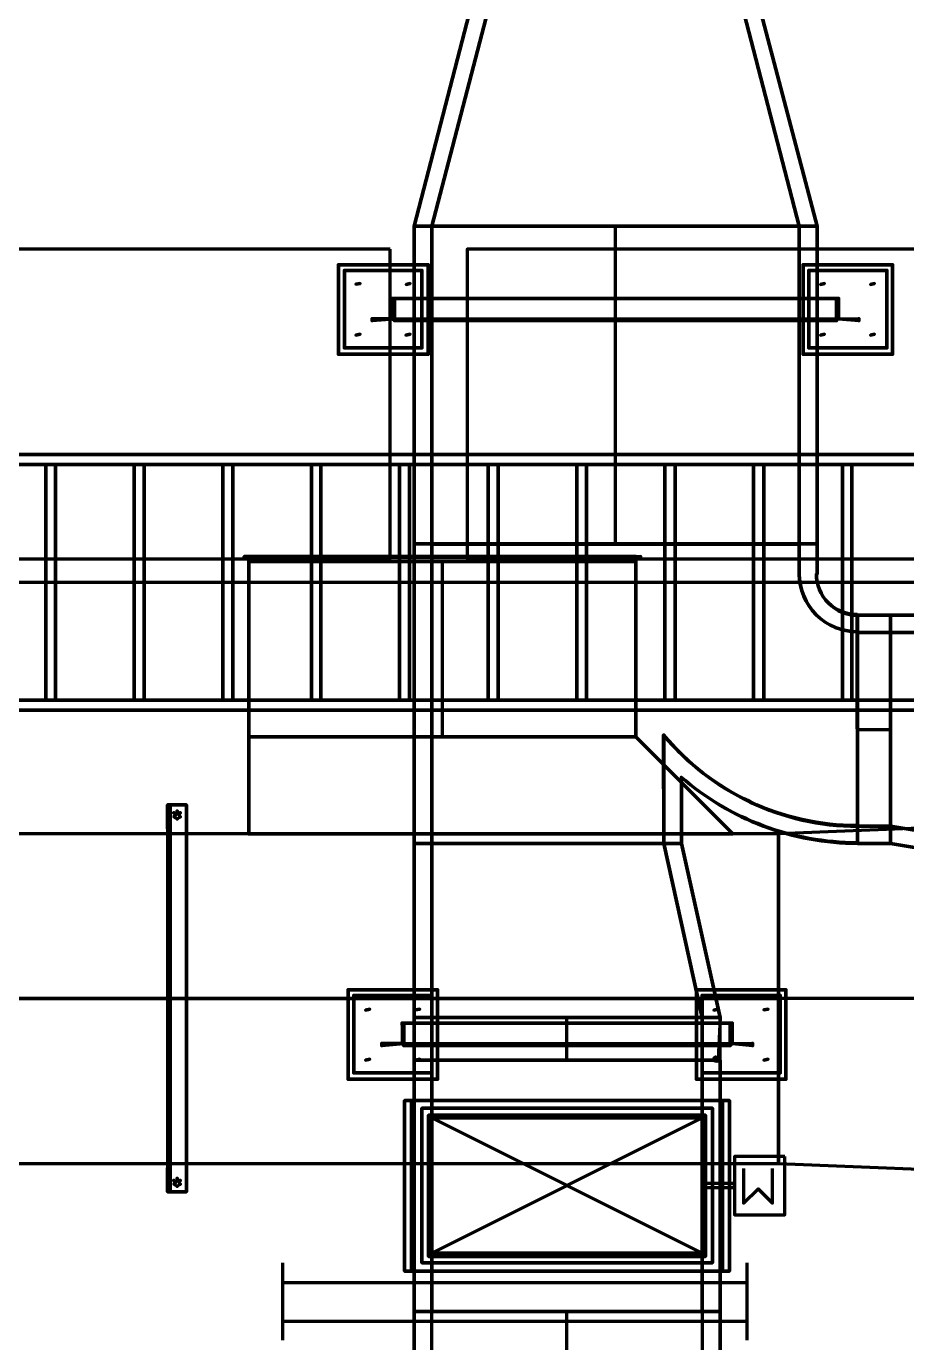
# Model space of a CAD drawing. Extents: x 0 to 1153, y 0 to 816.
# Drawn here: x 410.19 to 424.89, y 579 to 600.99 of the extents above; entities that cross this region are included whole.
import ezdxf

# ---------------------------------------------------------------- set-up
doc = ezdxf.new("R2010")
doc.units = 0
doc.header["$MEASUREMENT"] = 0
for name, color, linetype in [('Electrical', 7, 'Continuous'), ('Hatch', 7, 'Continuous'), ('HVAC', 7, 'Continuous')]:
    doc.layers.add(name, color=color, linetype=linetype)

msp = doc.modelspace()

# ---------------------------------------------------------------- linework, layer by layer
at = {"layer": 'Electrical', "color": 5, "linetype": 'Continuous', "lineweight": 211}
for points in [[(416.264, 597.27), (393.637, 597.27), (393.637, 592.095), (416.264, 592.095)], [(440.193, 597.27), (417.555, 597.27), (417.555, 592.095), (440.193, 592.095)]]:
    msp.add_lwpolyline(points, close=True, dxfattribs=at)
at = {"layer": 'Hatch', "color": 5, "linetype": 'Continuous', "lineweight": 211}
for p, q in [((403.204, 591.704), (433.081, 591.704)), ((414.475, 579.046), (414.475, 580.337)), ((422.233, 579.046), (422.233, 580.337)), ((414.475, 580.009), (422.233, 580.009)), ((414.475, 579.363), (422.233, 579.363))]:
    msp.add_line(p, q, dxfattribs=at)
for points in [[(433.081, 593.672), (433.081, 593.841), (403.204, 593.841), (433.081, 593.841), (433.081, 593.672), (403.204, 593.672), (403.204, 593.841), (403.204, 593.672), (433.081, 593.672), (433.081, 593.841), (433.081, 593.672), (434.054, 593.672), (434.054, 593.841), (434.054, 593.672)], [(410.517, 589.735), (410.517, 593.672), (410.676, 593.672), (410.517, 593.672), (410.517, 589.735), (410.676, 589.735)], [(411.988, 589.735), (411.988, 593.672), (412.157, 593.672), (411.988, 593.672), (411.988, 589.735), (412.157, 589.735)], [(413.47, 589.735), (413.47, 593.672), (413.639, 593.672), (413.47, 593.672), (413.47, 589.735), (413.639, 589.735)], [(414.951, 589.735), (414.951, 593.672), (415.11, 593.672), (414.951, 593.672), (414.951, 589.735), (415.11, 589.735)], [(416.422, 589.735), (416.422, 593.672), (416.592, 593.672), (416.422, 593.672), (416.422, 589.735), (416.592, 589.735)], [(417.904, 589.735), (417.904, 593.672), (418.073, 593.672), (417.904, 593.672), (417.904, 589.735), (418.073, 589.735)], [(419.386, 589.735), (419.386, 593.672), (419.545, 593.672), (419.386, 593.672), (419.386, 589.735), (419.545, 589.735)], [(420.857, 589.735), (420.857, 593.672), (421.026, 593.672), (420.857, 593.672), (420.857, 589.735), (421.026, 589.735)], [(422.338, 589.735), (422.338, 593.672), (422.508, 593.672), (422.338, 593.672), (422.338, 589.735), (422.508, 589.735)], [(423.82, 589.735), (423.82, 593.672), (423.979, 593.672), (423.82, 593.672), (423.82, 589.735), (423.979, 589.735)], [(403.204, 589.566), (403.204, 589.735), (403.204, 589.566), (402.23, 589.566), (401.267, 588.603), (400.293, 588.603), (401.267, 588.603), (402.23, 589.566), (403.204, 589.566), (433.081, 589.566)]]:
    msp.add_lwpolyline(points, close=True, dxfattribs=at)
for points in [[(410.676, 589.735), (410.676, 593.672), (410.676, 589.735)], [(412.157, 589.735), (412.157, 593.672), (412.157, 589.735)], [(413.639, 589.735), (413.639, 593.672), (413.639, 589.735)], [(415.11, 589.735), (415.11, 593.672), (415.11, 589.735)], [(416.592, 589.735), (416.592, 593.672), (416.592, 589.735)], [(418.073, 589.735), (418.073, 593.672), (418.073, 589.735)], [(419.545, 589.735), (419.545, 593.672), (419.545, 589.735)], [(421.026, 589.735), (421.026, 593.672), (421.026, 589.735)], [(422.508, 589.735), (422.508, 593.672), (422.508, 589.735)], [(423.979, 589.735), (423.979, 593.672), (423.979, 589.735)], [(350.859, 588.603), (386.683, 588.603), (386.683, 588.761), (386.683, 588.603), (400.198, 588.603), (400.198, 588.761), (400.293, 588.761), (400.293, 588.603), (400.293, 588.761), (401.267, 588.761), (402.23, 589.735), (403.204, 589.735), (433.081, 589.735), (433.081, 589.566), (434.054, 589.566)], [(434.054, 589.735), (433.081, 589.735), (403.204, 589.735)]]:
    msp.add_lwpolyline(points, dxfattribs=at)
at = {"layer": 'HVAC', "color": 6, "linetype": 'Continuous', "lineweight": 211}
for p, q in [((420.031, 592.349), (420.031, 597.651)), ((416.962, 592.349), (416.962, 592.339)), ((417.142, 589.121), (417.142, 592.053)), ((424.074, 589.248), (424.624, 589.248)), ((419.216, 583.724), (419.216, 584.433)), ((421.534, 581.596), (421.534, 581.66)), ((419.216, 563.309), (419.216, 579.522))]:
    msp.add_line(p, q, dxfattribs=at)
msp.add_lwpolyline([(352.933, 582.168), (394.674, 582.168), (398.547, 581.999), (422.751, 581.999), (426.635, 581.84), (450.31, 581.84, 0.414674), (457.105, 588.634), (457.105, 605.123), (457.105, 610.944), (457.105, 614.553), (451.284, 614.553), (451.284, 610.944), (451.284, 605.123), (451.284, 588.634), (454.194, 588.634), (454.194, 605.123), (454.194, 588.634, -0.414213), (450.31, 584.75), (426.635, 584.75), (450.31, 584.75), (450.31, 581.84), (450.31, 587.661), (450.31, 584.75)], format="xyb", dxfattribs=at)
for points in [[(416.666, 597.651), (423.397, 597.651), (416.666, 597.651), (417.671, 601.525), (422.381, 601.525), (423.397, 597.651), (422.381, 601.525), (417.671, 601.525), (416.666, 597.651), (416.666, 592.339)], [(416.962, 597.651), (423.101, 597.651), (422.095, 601.525), (417.968, 601.525), (422.095, 601.525), (423.101, 597.651), (416.962, 597.651), (417.968, 601.525)], [(423.397, 592.349), (416.666, 592.339), (416.666, 592.349), (423.397, 592.349), (416.666, 592.349), (416.666, 587.343), (421.132, 587.343), (421.132, 588.444), (421.132, 587.343), (416.666, 587.343), (416.666, 592.349), (423.397, 592.349), (423.397, 591.841), (423.397, 592.349), (423.397, 597.651), (416.666, 597.651), (423.397, 597.651)], [(423.101, 592.339), (423.101, 597.651), (423.101, 592.349), (423.101, 592.349), (416.962, 592.339)], [(416.899, 597.006), (416.899, 595.514), (415.406, 595.514), (415.406, 597.006), (416.899, 597.006), (415.406, 597.006), (415.406, 595.514), (416.899, 595.514)], [(424.656, 597.006), (424.656, 595.514), (423.164, 595.514), (423.164, 597.006), (424.656, 597.006), (423.164, 597.006), (423.164, 595.514), (424.656, 595.514)], [(415.502, 595.619), (415.502, 596.911), (416.793, 596.911), (416.793, 595.619), (415.502, 595.619), (416.793, 595.619), (416.793, 596.911), (415.502, 596.911)], [(424.561, 595.619), (423.259, 595.619), (423.259, 596.911), (424.561, 596.911), (424.561, 595.619), (424.561, 596.911), (423.259, 596.911), (423.259, 595.619)], [(416.306, 596.445), (416.306, 596.445), (416.338, 596.075), (416.338, 596.445), (416.306, 596.445), (416.306, 596.106), (415.967, 596.106), (415.967, 596.075), (416.338, 596.106), (423.725, 596.106), (416.338, 596.075), (416.338, 596.445), (423.725, 596.445), (423.725, 596.075), (416.338, 596.075), (423.725, 596.075), (423.725, 596.445), (416.338, 596.445), (416.338, 596.075)], [(423.757, 596.106), (423.725, 596.075), (423.725, 596.445), (423.757, 596.445), (423.757, 596.106), (424.095, 596.106), (424.095, 596.075), (423.757, 596.106), (423.757, 596.445), (423.725, 596.445), (423.757, 596.106), (424.095, 596.075)], [(415.967, 596.075), (415.967, 596.106), (415.967, 596.075), (416.306, 596.106)], [(416.306, 596.106), (416.306, 596.106), (416.338, 596.075)], [(424.095, 596.106), (424.095, 596.106), (424.095, 596.075)], [(420.37, 592.116), (413.904, 592.116), (420.37, 592.116), (413.904, 592.116), (420.37, 592.137), (420.37, 592.053), (420.37, 592.137), (420.37, 592.053), (420.37, 592.137), (413.904, 592.137), (413.904, 592.053), (413.904, 592.137), (413.904, 592.053), (413.904, 592.116), (413.829, 592.116), (413.904, 592.137), (413.904, 592.116), (413.904, 592.137), (413.829, 592.137), (413.829, 592.116), (413.829, 592.137), (413.904, 592.116), (413.904, 592.053), (413.904, 592.137), (420.37, 592.116), (420.455, 592.116), (420.37, 592.137), (420.37, 592.053), (420.37, 592.116), (420.37, 592.053), (413.904, 592.053), (420.37, 592.053), (413.904, 592.053), (413.904, 592.116), (413.904, 592.053), (420.37, 592.053), (420.37, 592.116), (413.904, 592.116), (420.37, 592.116), (413.904, 592.116), (420.37, 592.137), (413.904, 592.137), (420.37, 592.137), (420.455, 592.137), (420.455, 592.137)], [(413.904, 589.121), (413.904, 587.502), (421.989, 587.502), (420.37, 589.121), (413.904, 589.121), (413.904, 587.502), (421.989, 587.502), (420.37, 589.121), (413.904, 589.121), (413.904, 589.121), (413.904, 587.502), (421.989, 587.502), (420.37, 589.121), (413.904, 589.121), (413.904, 587.502), (421.989, 587.502), (420.37, 589.121), (413.904, 589.121), (413.904, 589.121), (413.904, 587.502), (421.989, 587.502), (420.37, 589.121), (413.904, 589.121), (420.37, 589.121), (420.37, 592.053), (420.37, 589.121), (421.989, 587.502), (413.904, 587.502), (413.904, 589.121), (420.37, 589.121), (413.904, 589.121), (413.904, 592.053), (420.37, 592.053), (413.904, 592.053)], [(413.904, 592.053), (420.37, 592.053), (413.904, 592.053), (420.37, 592.053)], [(430.9, 591.153), (430.9, 586.698), (430.9, 591.153), (428.498, 591.153), (428.498, 586.698), (428.498, 591.153), (428.498, 586.698), (424.624, 587.343), (424.624, 591.153), (424.624, 587.343), (428.498, 586.698), (428.498, 591.153), (424.624, 591.153), (424.074, 591.153), (424.624, 591.153), (428.498, 591.153)], [(428.498, 586.983), (428.498, 590.868), (424.624, 590.868), (424.624, 587.629), (424.624, 590.868), (428.498, 590.868), (428.498, 586.983), (424.624, 587.629)], [(412.591, 587.989), (412.591, 581.522), (412.549, 587.989), (412.866, 587.989), (412.549, 587.989), (412.549, 581.522), (412.866, 581.522), (412.549, 581.522)], [(421.746, 583.74), (421.718, 583.704), (421.694, 583.705), (421.676, 583.723), (421.672, 583.746), (421.683, 583.766), (421.703, 583.776), (421.726, 583.773), (421.743, 583.754), (421.746, 583.743), (421.723, 583.774), (421.672, 583.74), (421.679, 583.761), (421.697, 583.775), (421.721, 583.775), (421.74, 583.759), (421.746, 583.737), (421.737, 583.715), (421.718, 583.704), (421.694, 583.705), (421.677, 583.72), (421.672, 583.737), (421.675, 583.725), (421.726, 583.707), (421.778, 583.724), (416.666, 583.724), (421.778, 583.724), (421.778, 583.046), (416.666, 583.046), (416.666, 583.724), (416.666, 584.433), (416.666, 583.724), (416.666, 580.2), (416.666, 583.046), (421.778, 583.046), (416.666, 583.046), (421.778, 583.046), (421.778, 580.2), (416.666, 580.2), (421.778, 580.2), (421.778, 583.724), (416.666, 583.724), (421.778, 583.724), (421.778, 584.433), (416.666, 584.433), (421.778, 584.433), (421.132, 587.343), (416.666, 587.343), (421.132, 587.343), (421.778, 584.433), (416.666, 584.433), (416.666, 587.343), (416.666, 584.433), (421.778, 584.433)], [(420.836, 587.343), (416.962, 587.343), (416.962, 584.433), (421.481, 584.433), (416.962, 584.433), (416.962, 587.343), (420.836, 587.343), (421.481, 584.433)], [(417.057, 584.898), (417.057, 583.406), (415.565, 583.406), (415.565, 584.898), (417.057, 584.898), (415.565, 584.898), (415.565, 583.406), (417.057, 583.406)], [(422.878, 584.898), (422.878, 583.406), (421.386, 583.406), (421.386, 584.898), (422.878, 584.898), (421.386, 584.898), (421.386, 583.406), (422.878, 583.406)], [(415.66, 583.512), (415.66, 584.803), (416.962, 584.803), (416.962, 583.512), (415.66, 583.512), (416.962, 583.512), (416.962, 584.803), (415.66, 584.803)], [(422.783, 583.512), (421.481, 583.512), (421.481, 584.803), (422.783, 584.803), (422.783, 583.512), (422.783, 584.803), (421.481, 584.803), (421.481, 583.512)], [(416.465, 584.338), (416.465, 584.338), (416.497, 583.967), (416.497, 584.338), (416.465, 584.338), (416.465, 583.999), (416.126, 583.999), (416.126, 583.967), (416.497, 583.999), (421.947, 583.999), (416.497, 583.967), (416.497, 584.338), (421.947, 584.338), (421.947, 583.967), (416.497, 583.967), (421.947, 583.967), (421.947, 584.338), (416.497, 584.338), (416.497, 583.967)], [(421.979, 583.999), (421.947, 583.967), (421.947, 584.338), (421.979, 584.338), (421.979, 583.999), (422.317, 583.999), (422.317, 583.967), (421.979, 583.999), (421.979, 584.338), (421.947, 584.338), (421.979, 583.999), (422.317, 583.967)], [(416.126, 583.967), (416.126, 583.999), (416.126, 583.967), (416.465, 583.999)], [(416.465, 583.999), (416.465, 583.999), (416.497, 583.967)], [(422.317, 583.999), (422.317, 583.999), (422.317, 583.967)], [(421.936, 583.046), (421.936, 580.2), (421.936, 583.046), (416.507, 583.046), (416.624, 583.046), (416.507, 583.046), (421.936, 583.046), (421.82, 583.046), (421.936, 583.046), (421.936, 580.2), (421.82, 580.2), (421.936, 580.2), (416.507, 580.2), (416.624, 580.2), (416.507, 580.2), (421.936, 580.2)], [(416.507, 580.2), (416.507, 583.046), (416.507, 580.2), (416.507, 583.046)], [(421.651, 582.919), (416.793, 582.919), (416.793, 580.337), (421.651, 580.337), (421.651, 582.919), (416.793, 582.919), (416.793, 580.337), (416.793, 582.919), (416.793, 580.337), (421.651, 580.337), (416.793, 580.337), (421.651, 580.337), (421.651, 582.919), (421.651, 580.337), (421.651, 582.919), (416.793, 582.919)], [(421.534, 582.803), (416.909, 582.803), (416.909, 580.443), (421.534, 580.443), (421.534, 582.803), (421.534, 580.443), (416.909, 580.443), (416.909, 582.803)], [(421.481, 582.761), (416.962, 582.761), (416.962, 579.522), (416.962, 580.496), (416.962, 582.761), (421.481, 582.761), (421.481, 580.496), (421.481, 579.522), (416.962, 579.522), (421.481, 579.522), (421.481, 582.761), (421.481, 580.496), (416.962, 580.496), (416.962, 579.522), (416.962, 582.761), (421.481, 582.761), (416.962, 582.761), (416.962, 580.496), (421.481, 580.496), (421.481, 579.522), (416.962, 579.522), (421.481, 579.522), (421.481, 582.761), (421.481, 580.496), (421.481, 579.522), (416.962, 579.522), (416.962, 582.761)], [(422.857, 582.115), (422.021, 582.115), (422.021, 581.141), (422.857, 581.141)]]:
    msp.add_lwpolyline(points, close=True, dxfattribs=at)
for points in [[(424.074, 587.629), (424.624, 587.629), (424.074, 587.629), (424.074, 590.868), (424.074, 587.629), (424.074, 590.868), (424.624, 590.868), (424.624, 587.629), (424.624, 590.868), (424.074, 590.868), (424.069, 587.64, -0.223005), (420.836, 589.153), (420.836, 587.343), (416.962, 587.343), (416.962, 592.349), (423.101, 592.349), (423.101, 591.846, 0.41423), (424.069, 590.878, -0.41423), (423.101, 591.841), (423.101, 592.349), (416.962, 592.339), (416.962, 597.651), (423.101, 597.651), (416.962, 597.651), (416.962, 592.349), (416.962, 587.343), (420.836, 587.343), (420.833, 589.158, 0.223005)], [(424.074, 587.343), (424.074, 591.153), (424.074, 587.343), (424.624, 587.343), (424.624, 591.153), (424.624, 587.343), (424.074, 587.343), (424.069, 591.164, -0.414219), (423.386, 591.846, 0.414219), (424.074, 591.153), (424.069, 587.354, -0.180361), (421.128, 588.451, 0.180361)]]:
    msp.add_lwpolyline(points, format="xyb", close=True, dxfattribs=at)
for points in [[(415.406, 597.006), (415.406, 597.006), (415.406, 597.006)], [(423.164, 597.006), (423.164, 597.006), (423.164, 597.006)], [(415.502, 596.911), (415.502, 596.911), (415.502, 596.911)], [(416.793, 596.911), (416.793, 596.911), (416.793, 596.911)], [(423.259, 596.911), (423.259, 596.911), (423.259, 596.911)], [(424.561, 596.911), (424.561, 596.911), (424.561, 596.911)], [(415.766, 596.694), (415.694, 596.682), (415.766, 596.694), (415.694, 596.682), (415.766, 596.694), (415.694, 596.682), (415.694, 596.682)], [(416.602, 596.694), (416.532, 596.677), (416.602, 596.694), (416.532, 596.677), (416.602, 596.694), (416.532, 596.677), (416.532, 596.677)], [(423.524, 596.694), (423.454, 596.677), (423.524, 596.694), (423.454, 596.677), (423.524, 596.694), (423.454, 596.677), (423.454, 596.677)], [(424.36, 596.694), (424.29, 596.677), (424.36, 596.694), (424.29, 596.677), (424.36, 596.694), (424.29, 596.677), (424.29, 596.677)], [(415.766, 595.847), (415.695, 595.833), (415.766, 595.847), (415.695, 595.833), (415.766, 595.847), (415.695, 595.833), (415.695, 595.833)], [(416.602, 595.847), (416.531, 595.833), (416.602, 595.847), (416.531, 595.833), (416.602, 595.847), (416.531, 595.833), (416.531, 595.833)], [(423.524, 595.847), (423.453, 595.833), (423.524, 595.847), (423.453, 595.833), (423.524, 595.847), (423.453, 595.833), (423.453, 595.833)], [(424.36, 595.847), (424.289, 595.833), (424.36, 595.847), (424.289, 595.833), (424.36, 595.847), (424.289, 595.833), (424.289, 595.833)], [(415.406, 595.514), (415.406, 595.514), (415.406, 595.514)], [(416.793, 595.619), (416.793, 595.619), (416.793, 595.619)], [(416.899, 595.514), (416.899, 595.514), (416.899, 595.514)], [(423.164, 595.514), (423.164, 595.514), (423.164, 595.514)], [(423.259, 595.619), (423.259, 595.619), (423.259, 595.619)], [(424.656, 595.514), (424.656, 595.514), (424.656, 595.514)], [(420.836, 589.153), (420.836, 589.153), (420.836, 589.153)], [(412.866, 581.522), (412.866, 587.989), (412.866, 581.522)], [(412.655, 587.788), (412.717, 587.859), (412.655, 587.788), (412.717, 587.859), (412.655, 587.788), (412.717, 587.859), (412.761, 587.788), (412.717, 587.859), (412.655, 587.788), (412.708, 587.756), (412.761, 587.788), (412.717, 587.859), (412.655, 587.788), (412.708, 587.756), (412.761, 587.788), (412.717, 587.859), (412.655, 587.788), (412.708, 587.756), (412.761, 587.788), (412.717, 587.859), (412.655, 587.788), (412.708, 587.756), (412.761, 587.788), (412.717, 587.859), (412.655, 587.788), (412.708, 587.756), (412.761, 587.788), (412.717, 587.859), (412.655, 587.788), (412.708, 587.756), (412.761, 587.788), (412.717, 587.859), (412.655, 587.788), (412.708, 587.756)], [(450.31, 587.661), (426.635, 587.661), (422.751, 587.502), (398.547, 587.502), (394.674, 587.343), (352.933, 587.343)], [(426.635, 584.75), (426.635, 581.84), (426.635, 584.75), (426.635, 587.661), (426.635, 584.75), (422.751, 584.75), (422.751, 587.502), (422.751, 581.999), (422.751, 584.75), (422.751, 581.999), (422.751, 587.502), (422.751, 584.75), (398.547, 584.75), (422.751, 584.75)], [(413.904, 587.502), (413.904, 587.502), (413.904, 587.502)], [(415.565, 584.898), (415.565, 584.898), (415.565, 584.898)], [(421.386, 584.898), (421.386, 584.898), (421.386, 584.898)], [(415.66, 584.803), (415.66, 584.803), (415.66, 584.803)], [(416.962, 584.803), (416.962, 584.803), (416.962, 584.803)], [(421.481, 584.803), (421.481, 584.803), (421.481, 584.803)], [(422.783, 584.803), (422.783, 584.803), (422.783, 584.803)], [(415.925, 584.576), (415.855, 584.559), (415.925, 584.576), (415.855, 584.559), (415.925, 584.576), (415.855, 584.559), (415.855, 584.559)], [(416.761, 584.576), (416.69, 584.561), (416.761, 584.576), (416.69, 584.561), (416.761, 584.576), (416.69, 584.561), (416.69, 584.561)], [(416.962, 563.309), (416.962, 579.522), (421.481, 579.522), (421.481, 582.761), (416.962, 582.761), (421.481, 580.496), (421.481, 582.761), (416.962, 582.761), (421.481, 582.761), (416.962, 582.761), (421.481, 582.761), (416.962, 580.496), (416.962, 583.724), (416.962, 584.433), (421.481, 584.433), (416.962, 584.433), (416.962, 583.724), (416.962, 580.496), (416.962, 583.724), (421.481, 583.724), (416.962, 583.724), (421.481, 583.724), (421.481, 584.433), (421.481, 583.724), (416.962, 583.724), (416.962, 582.761), (416.962, 580.496), (421.481, 580.496), (421.481, 582.761), (416.962, 582.761), (416.962, 580.496), (421.481, 580.496), (421.481, 582.761), (416.962, 582.761), (416.962, 580.496), (421.481, 580.496), (421.481, 583.724), (421.481, 582.761), (421.481, 580.496), (421.481, 583.724), (416.962, 583.724), (421.481, 583.724), (421.481, 582.761), (416.962, 582.761), (416.962, 583.724), (421.481, 583.724), (416.962, 583.724), (416.962, 582.761), (416.962, 580.496), (421.481, 580.496), (421.481, 582.761), (416.962, 582.761), (416.962, 580.496), (421.481, 580.496), (421.481, 583.724), (421.481, 582.761), (416.962, 582.761), (416.962, 580.496), (421.481, 580.496), (421.481, 582.761), (416.962, 582.761), (416.962, 580.496), (421.481, 580.496), (421.481, 582.761), (421.481, 580.496), (416.962, 580.496), (416.962, 582.761), (421.481, 582.761), (416.962, 580.496), (421.481, 580.496), (416.962, 582.761), (416.962, 580.496), (421.481, 580.496), (421.481, 582.761), (416.962, 582.761), (416.962, 580.496), (416.962, 579.522), (421.481, 579.522), (421.481, 563.309)], [(421.746, 584.576), (421.676, 584.559), (421.746, 584.576), (421.676, 584.559), (421.746, 584.576), (421.676, 584.559), (421.676, 584.559)], [(422.582, 584.576), (422.511, 584.561), (422.582, 584.576), (422.511, 584.561), (422.582, 584.576), (422.511, 584.561), (422.511, 584.561)], [(415.925, 583.74), (415.855, 583.723), (415.925, 583.74), (415.855, 583.723), (415.925, 583.74), (415.855, 583.723), (415.855, 583.723)], [(416.761, 583.74), (416.69, 583.725), (416.761, 583.74), (416.69, 583.725), (416.761, 583.74), (416.69, 583.725), (416.69, 583.725)], [(422.582, 583.74), (422.511, 583.725), (422.582, 583.74), (422.511, 583.725), (422.582, 583.74), (422.511, 583.725), (422.511, 583.725)], [(415.565, 583.406), (415.565, 583.406), (415.565, 583.406)], [(416.962, 583.512), (416.962, 583.512), (416.962, 583.512)], [(417.057, 583.406), (417.057, 583.406), (417.057, 583.406)], [(421.386, 583.406), (421.386, 583.406), (421.386, 583.406)], [(421.481, 583.512), (421.481, 583.512), (421.481, 583.512)], [(422.878, 583.406), (422.878, 583.406), (422.878, 583.406)], [(416.624, 580.2), (416.624, 583.046), (416.624, 580.2)], [(416.666, 563.309), (416.666, 579.522), (421.778, 579.522), (421.778, 583.046), (421.778, 579.522), (416.666, 579.522), (416.666, 563.309)], [(421.778, 563.309), (421.778, 579.522), (416.666, 579.522), (416.666, 583.046), (416.666, 580.2), (421.778, 580.2), (421.778, 583.046), (416.666, 583.046), (416.666, 580.2), (421.778, 580.2), (421.778, 580.2), (421.778, 583.046), (421.778, 583.046), (416.666, 583.046), (416.666, 580.2), (421.778, 580.2), (421.778, 583.046), (416.666, 583.046), (416.666, 580.2), (421.778, 580.2), (421.778, 583.046), (416.666, 583.046), (416.666, 579.522), (421.778, 579.522), (421.778, 563.309)], [(421.82, 580.2), (421.82, 583.046), (421.82, 580.2)], [(422.169, 581.914), (422.169, 581.332), (422.413, 581.575), (422.656, 581.332), (422.656, 581.914)], [(412.655, 581.649), (412.717, 581.721), (412.655, 581.649), (412.717, 581.721), (412.655, 581.649), (412.717, 581.721), (412.761, 581.649), (412.717, 581.721), (412.655, 581.649), (412.708, 581.618), (412.761, 581.649), (412.717, 581.721), (412.655, 581.649), (412.708, 581.618), (412.761, 581.649), (412.717, 581.721), (412.655, 581.649), (412.708, 581.618), (412.761, 581.649), (412.717, 581.721), (412.655, 581.649), (412.708, 581.618), (412.761, 581.649), (412.717, 581.721), (412.655, 581.649), (412.708, 581.618), (412.761, 581.649), (412.717, 581.721), (412.655, 581.649), (412.708, 581.618), (412.761, 581.649), (412.717, 581.721), (412.655, 581.649), (412.708, 581.618)], [(422.021, 581.66), (422.021, 581.596), (422.021, 581.66), (421.534, 581.66), (421.534, 581.596), (422.021, 581.596)], [(416.962, 563.309), (416.962, 579.522), (421.481, 579.522), (421.481, 563.309)]]:
    msp.add_lwpolyline(points, dxfattribs=at)
for p in [(415.406, 597.006), (416.899, 597.006), (423.164, 597.006), (424.656, 597.006), (415.502, 596.911), (416.793, 596.911), (423.259, 596.911), (424.561, 596.911), (416.306, 596.445), (416.338, 596.445), (423.725, 596.445), (423.757, 596.445), (415.967, 596.106), (415.967, 596.075), (416.306, 596.106), (416.338, 596.075), (423.725, 596.075), (423.757, 596.106), (424.095, 596.106), (424.095, 596.075), (415.406, 595.514), (415.502, 595.619), (416.793, 595.619), (416.899, 595.514), (423.164, 595.514), (423.259, 595.619), (424.561, 595.619), (424.656, 595.514), (413.904, 589.121), (413.904, 589.121), (413.904, 589.121), (420.836, 589.153), (412.655, 587.851), (412.655, 587.851), (412.655, 587.851), (412.708, 587.883), (412.708, 587.883), (412.708, 587.883), (412.708, 587.756), (412.708, 587.756), (412.708, 587.756), (412.761, 587.851), (412.761, 587.851), (412.761, 587.851), (412.761, 587.788), (412.761, 587.788), (412.761, 587.788), (413.904, 587.502), (415.565, 584.898), (417.057, 584.898), (421.386, 584.898), (422.878, 584.898), (415.66, 584.803), (416.962, 584.803), (421.481, 584.803), (422.783, 584.803), (416.465, 584.338), (416.497, 584.338), (421.947, 584.338), (421.979, 584.338), (416.126, 583.999), (416.465, 583.999), (421.979, 583.999), (422.317, 583.999), (416.126, 583.967), (416.497, 583.967), (421.947, 583.967), (422.317, 583.967), (415.565, 583.406), (415.66, 583.512), (416.962, 583.512), (417.057, 583.406), (421.386, 583.406), (421.481, 583.512), (422.783, 583.512), (422.878, 583.406), (421.778, 583.046), (416.962, 582.761), (421.481, 582.761), (412.655, 581.713), (412.655, 581.713), (412.655, 581.713), (412.708, 581.745), (412.708, 581.745), (412.708, 581.745), (412.708, 581.618), (412.708, 581.618), (412.708, 581.618), (412.761, 581.713), (412.761, 581.713), (412.761, 581.713), (412.761, 581.649), (412.761, 581.649), (412.761, 581.649), (416.962, 580.496), (416.666, 580.2), (421.778, 580.2)]:
    msp.add_point(p, dxfattribs=at)

doc.saveas('drawing.dxf')
